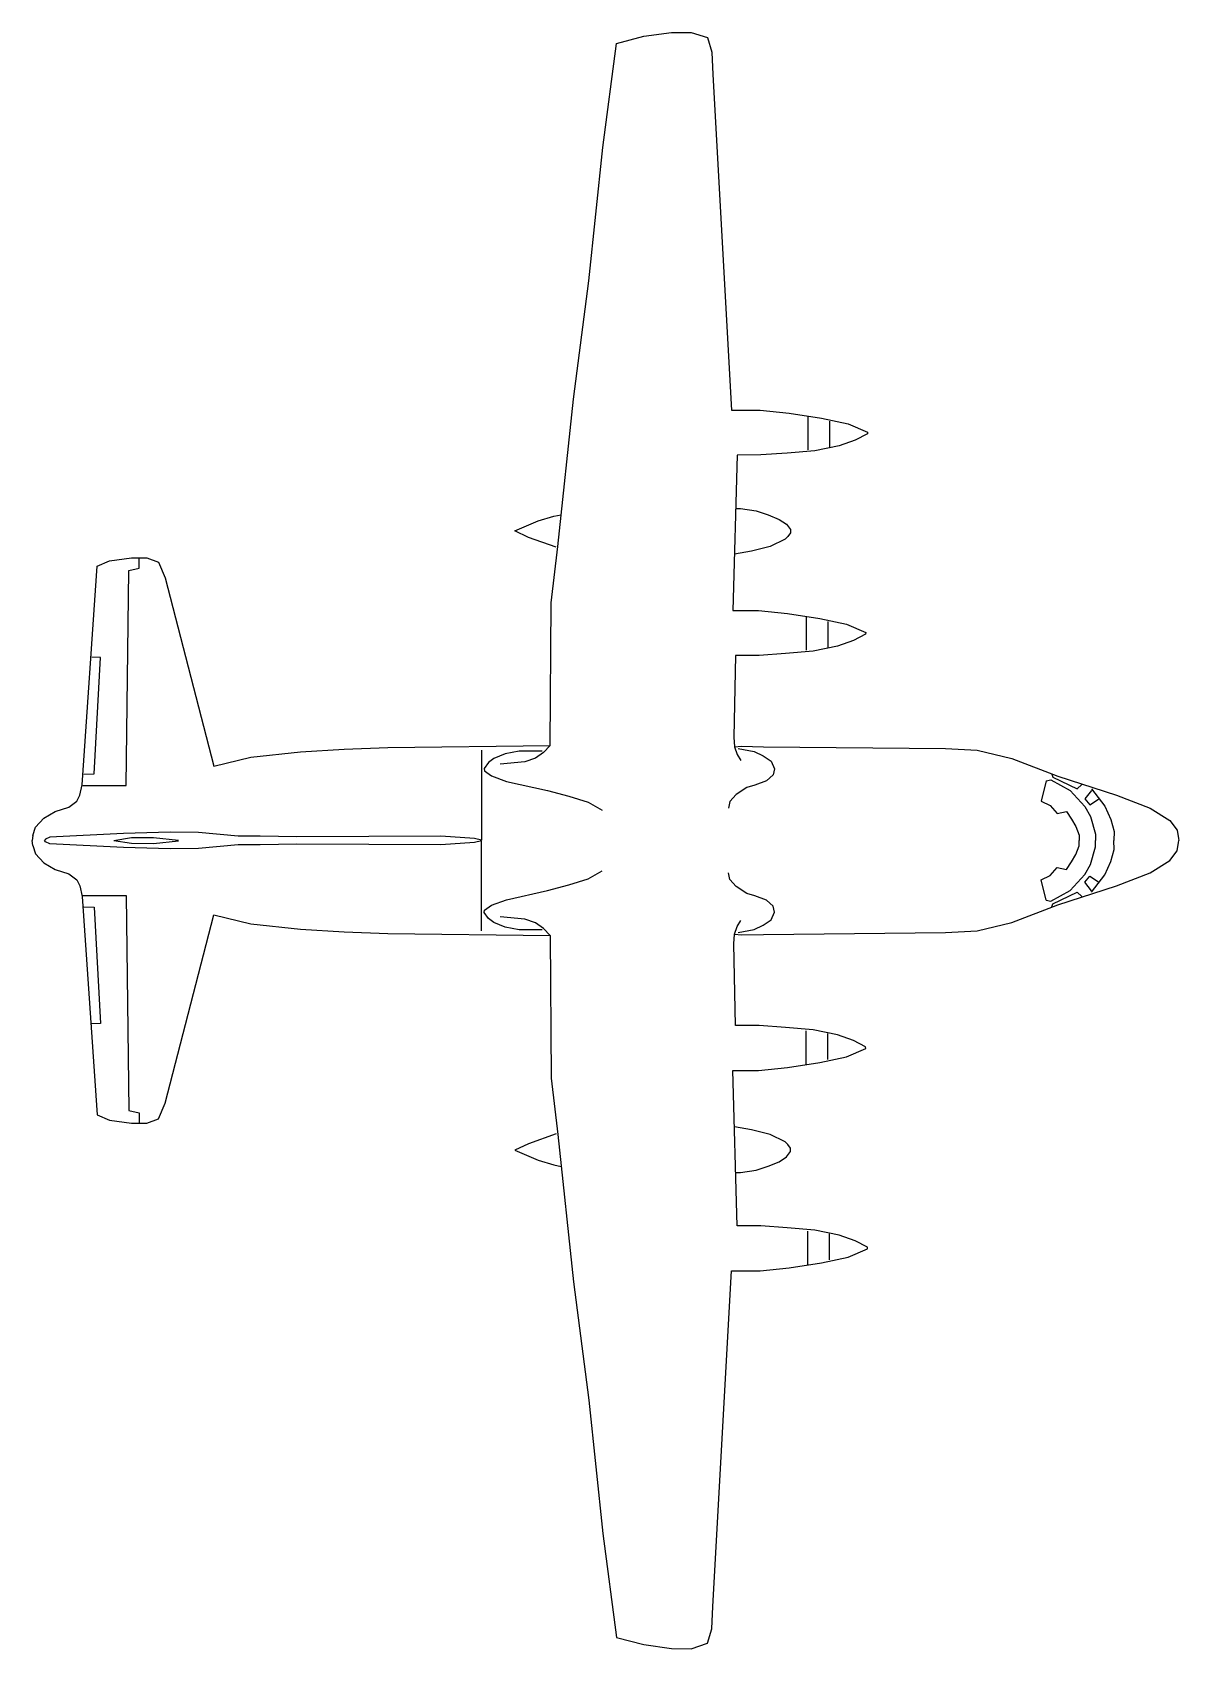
# Model space of a CAD drawing. Header units: millimetres. Extents: x -2944.4 to -2902.3, y 1590.7 to 1650.2.
import ezdxf

# ---------------------------------------------------------------- set-up
doc = ezdxf.new("R2010")
doc.units = ezdxf.units.MM
doc.header["$LTSCALE"] = 10
doc.layers.add('Aeronaves', color=2, linetype='Continuous')

msp = doc.modelspace()

# ---------------------------------------------------------------- linework, layer by layer
at = {"layer": 'Aeronaves'}
for p, q in [((-2922.959, 1649.756), (-2921.961, 1650.024)), ((-2921.961, 1650.024), (-2920.938, 1650.16)), ((-2920.938, 1650.16), (-2920.212, 1650.171)), ((-2920.212, 1650.171), (-2919.617, 1649.975)), ((-2919.617, 1649.975), (-2919.451, 1649.44)), ((-2923.464, 1645.933), (-2922.959, 1649.756)), ((-2919.451, 1649.44), (-2919.422, 1648.622)), ((-2919.422, 1648.622), (-2918.732, 1636.279)), ((-2923.982, 1641.029), (-2923.464, 1645.933)), ((-2924.544, 1636.678), (-2923.982, 1641.029)), ((-2925.118, 1631.262), (-2924.544, 1636.678)), ((-2918.732, 1636.275), (-2917.676, 1636.275)), ((-2917.676, 1636.275), (-2916.61, 1636.167)), ((-2916.61, 1636.167), (-2915.422, 1635.982)), ((-2915.92, 1636.036), (-2915.92, 1634.816)), ((-2915.422, 1635.982), (-2914.439, 1635.775)), ((-2915.124, 1635.874), (-2915.124, 1634.916)), ((-2914.439, 1635.775), (-2913.732, 1635.467)), ((-2914.181, 1635.173), (-2914.774, 1634.956)), ((-2913.736, 1635.398), (-2914.181, 1635.173)), ((-2913.732, 1635.467), (-2913.736, 1635.398)), ((-2918.52, 1634.621), (-2918.688, 1628.909)), ((-2917.653, 1634.624), (-2918.52, 1634.621)), ((-2916.68, 1634.689), (-2917.653, 1634.624)), ((-2915.665, 1634.779), (-2916.68, 1634.689)), ((-2914.774, 1634.956), (-2915.665, 1634.779)), ((-2918.577, 1632.661), (-2918.405, 1632.657)), ((-2918.405, 1632.657), (-2917.826, 1632.569)), ((-2926.696, 1631.829), (-2925.847, 1632.204)), ((-2925.847, 1632.204), (-2925.27, 1632.375)), ((-2925.27, 1632.375), (-2924.994, 1632.429)), ((-2917.826, 1632.569), (-2917.381, 1632.426)), ((-2917.381, 1632.426), (-2916.98, 1632.257)), ((-2916.98, 1632.257), (-2916.706, 1632.077)), ((-2916.706, 1632.077), (-2916.562, 1631.888)), ((-2926.2, 1631.595), (-2926.696, 1631.829)), ((-2925.176, 1631.232), (-2926.2, 1631.595)), ((-2916.758, 1631.532), (-2917.307, 1631.258)), ((-2916.663, 1631.629), (-2916.758, 1631.532)), ((-2916.56, 1631.755), (-2916.663, 1631.629)), ((-2916.562, 1631.888), (-2916.56, 1631.755)), ((-2925.366, 1629.181), (-2925.118, 1631.262)), ((-2918.003, 1631.082), (-2918.627, 1630.98)), ((-2917.307, 1631.258), (-2918.003, 1631.082)), ((-2942.614, 1622.497), (-2942.066, 1630.529)), ((-2942.066, 1630.529), (-2941.605, 1630.729)), ((-2941.605, 1630.729), (-2940.805, 1630.843)), ((-2940.996, 1622.47), (-2940.902, 1630.377)), ((-2940.902, 1630.377), (-2940.523, 1630.461)), ((-2940.805, 1630.843), (-2940.235, 1630.842)), ((-2940.523, 1630.461), (-2940.524, 1630.824)), ((-2940.235, 1630.842), (-2939.805, 1630.678)), ((-2939.805, 1630.678), (-2939.564, 1630.11)), ((-2939.564, 1630.11), (-2937.772, 1623.184)), ((-2925.404, 1623.94), (-2925.366, 1629.181)), ((-2918.688, 1628.909), (-2917.739, 1628.905)), ((-2917.739, 1628.905), (-2916.674, 1628.797)), ((-2916.674, 1628.797), (-2915.485, 1628.612)), ((-2915.983, 1628.666), (-2915.983, 1627.446)), ((-2915.485, 1628.612), (-2914.502, 1628.405)), ((-2915.187, 1628.504), (-2915.187, 1627.546)), ((-2914.502, 1628.405), (-2913.795, 1628.097)), ((-2913.799, 1628.028), (-2914.244, 1627.803)), ((-2913.795, 1628.097), (-2913.799, 1628.028)), ((-2916.743, 1627.319), (-2917.716, 1627.254)), ((-2915.728, 1627.409), (-2916.743, 1627.319)), ((-2914.837, 1627.586), (-2915.728, 1627.409)), ((-2914.244, 1627.803), (-2914.837, 1627.586)), ((-2941.946, 1627.179), (-2942.26, 1627.186)), ((-2942.174, 1622.895), (-2941.946, 1627.179)), ((-2918.583, 1627.251), (-2918.646, 1624.246)), ((-2917.716, 1627.254), (-2918.583, 1627.251)), ((-2934.587, 1623.71), (-2932.98, 1623.808)), ((-2932.98, 1623.808), (-2931.37, 1623.86)), ((-2931.37, 1623.86), (-2925.404, 1623.94)), ((-2927.933, 1623.764), (-2927.933, 1620.459)), ((-2926.541, 1623.726), (-2927.053, 1623.637)), ((-2925.7, 1623.733), (-2926.541, 1623.726)), ((-2925.404, 1623.94), (-2925.65, 1623.675)), ((-2918.646, 1624.246), (-2918.619, 1623.891)), ((-2918.619, 1623.891), (-2918.364, 1623.909)), ((-2918.619, 1623.891), (-2918.519, 1623.611)), ((-2918.488, 1623.832), (-2917.9, 1623.714)), ((-2918.364, 1623.909), (-2917.555, 1623.895)), ((-2917.555, 1623.895), (-2910.862, 1623.829)), ((-2910.862, 1623.829), (-2909.698, 1623.762)), ((-2909.698, 1623.762), (-2908.419, 1623.462)), ((-2937.772, 1623.184), (-2936.411, 1623.507)), ((-2936.411, 1623.507), (-2934.587, 1623.71)), ((-2927.67, 1623.313), (-2927.826, 1623.097)), ((-2927.472, 1623.462), (-2927.67, 1623.313)), ((-2927.053, 1623.637), (-2927.472, 1623.462)), ((-2926.333, 1623.339), (-2927.241, 1623.248)), ((-2925.938, 1623.468), (-2926.333, 1623.339)), ((-2925.65, 1623.675), (-2925.938, 1623.468)), ((-2918.519, 1623.611), (-2918.387, 1623.389)), ((-2917.9, 1623.714), (-2917.57, 1623.554)), ((-2917.57, 1623.554), (-2917.276, 1623.361)), ((-2917.276, 1623.361), (-2917.146, 1623.083)), ((-2908.419, 1623.462), (-2906.724, 1622.813)), ((-2942.553, 1622.882), (-2942.174, 1622.895)), ((-2927.826, 1623.097), (-2927.818, 1623.007)), ((-2927.818, 1623.007), (-2927.555, 1622.823)), ((-2927.555, 1622.823), (-2927.006, 1622.62)), ((-2927.006, 1622.62), (-2925.496, 1622.277)), ((-2917.447, 1622.636), (-2917.88, 1622.483)), ((-2917.204, 1622.861), (-2917.447, 1622.636)), ((-2917.146, 1623.083), (-2917.204, 1622.861)), ((-2907.155, 1622.637), (-2907.348, 1621.894)), ((-2907.155, 1622.637), (-2906.993, 1622.677)), ((-2906.993, 1622.677), (-2906.276, 1622.286)), ((-2906.955, 1622.881), (-2906.909, 1622.771)), ((-2906.909, 1622.771), (-2906.024, 1622.349)), ((-2906.724, 1622.813), (-2904.567, 1622.111)), ((-2942.817, 1621.886), (-2942.703, 1622.109)), ((-2942.703, 1622.109), (-2942.614, 1622.497)), ((-2942.595, 1622.47), (-2940.996, 1622.47)), ((-2925.496, 1622.277), (-2924.712, 1622.069)), ((-2924.712, 1622.069), (-2924.01, 1621.848)), ((-2918.558, 1622.137), (-2918.789, 1621.88)), ((-2918.172, 1622.392), (-2918.558, 1622.137)), ((-2917.88, 1622.483), (-2918.172, 1622.392)), ((-2906.276, 1622.286), (-2905.737, 1621.694)), ((-2906.024, 1622.349), (-2905.851, 1622.509)), ((-2905.496, 1622.289), (-2905.739, 1621.975)), ((-2905.739, 1621.975), (-2905.557, 1621.753)), ((-2905.557, 1621.753), (-2905.232, 1621.968)), ((-2905.493, 1622.347), (-2904.995, 1621.705)), ((-2904.567, 1622.111), (-2903.336, 1621.629)), ((-2944.025, 1621.266), (-2943.605, 1621.512)), ((-2943.605, 1621.512), (-2943.105, 1621.673)), ((-2943.105, 1621.673), (-2942.817, 1621.886)), ((-2924.01, 1621.848), (-2923.488, 1621.554)), ((-2918.789, 1621.88), (-2918.842, 1621.629)), ((-2907.348, 1621.894), (-2907.017, 1621.736)), ((-2907.017, 1621.736), (-2906.752, 1621.435)), ((-2906.752, 1621.435), (-2906.41, 1621.51)), ((-2906.41, 1621.51), (-2906.227, 1621.231)), ((-2905.737, 1621.694), (-2905.53, 1621.332)), ((-2904.995, 1621.705), (-2904.775, 1621.22)), ((-2903.336, 1621.629), (-2902.608, 1621.177)), ((-2944.431, 1620.624), (-2944.334, 1620.931)), ((-2944.334, 1620.931), (-2944.025, 1621.266)), ((-2906.227, 1621.231), (-2906.065, 1620.958)), ((-2906.065, 1620.958), (-2905.948, 1620.637)), ((-2905.53, 1621.332), (-2905.35, 1620.675)), ((-2904.775, 1621.22), (-2904.661, 1620.774)), ((-2904.661, 1620.774), (-2904.668, 1620.444)), ((-2902.608, 1621.177), (-2902.346, 1620.823)), ((-2902.346, 1620.823), (-2902.292, 1620.519)), ((-2944.431, 1620.624), (-2944.449, 1620.442)), ((-2944.431, 1620.263), (-2944.449, 1620.446)), ((-2944.431, 1620.263), (-2944.334, 1619.957)), ((-2943.97, 1620.49), (-2944.001, 1620.442)), ((-2943.97, 1620.397), (-2944.001, 1620.446)), ((-2943.801, 1620.565), (-2943.97, 1620.49)), ((-2943.801, 1620.323), (-2943.97, 1620.397)), ((-2941.09, 1620.702), (-2943.801, 1620.565)), ((-2941.09, 1620.186), (-2943.801, 1620.323)), ((-2941.451, 1620.446), (-2940.807, 1620.548)), ((-2941.451, 1620.442), (-2940.807, 1620.34)), ((-2939.381, 1620.746), (-2941.09, 1620.702)), ((-2939.381, 1620.142), (-2941.09, 1620.186)), ((-2940.807, 1620.548), (-2939.991, 1620.55)), ((-2940.807, 1620.34), (-2939.991, 1620.338)), ((-2939.991, 1620.55), (-2939.075, 1620.462)), ((-2939.991, 1620.338), (-2939.075, 1620.426)), ((-2938.343, 1620.734), (-2939.381, 1620.746)), ((-2938.343, 1620.153), (-2939.381, 1620.142)), ((-2936.873, 1620.605), (-2938.343, 1620.734)), ((-2936.873, 1620.282), (-2938.343, 1620.153)), ((-2936.068, 1620.609), (-2936.873, 1620.605)), ((-2936.068, 1620.279), (-2936.873, 1620.282)), ((-2934.718, 1620.581), (-2936.068, 1620.609)), ((-2934.718, 1620.306), (-2936.068, 1620.279)), ((-2929.429, 1620.602), (-2934.718, 1620.581)), ((-2929.429, 1620.286), (-2934.718, 1620.306)), ((-2928.189, 1620.519), (-2929.429, 1620.602)), ((-2928.189, 1620.369), (-2929.429, 1620.286)), ((-2927.933, 1620.459), (-2928.189, 1620.519)), ((-2927.933, 1620.428), (-2928.189, 1620.369)), ((-2927.933, 1617.124), (-2927.933, 1620.428)), ((-2906.065, 1619.929), (-2905.948, 1620.251)), ((-2905.948, 1620.637), (-2905.948, 1620.442)), ((-2905.948, 1620.251), (-2905.948, 1620.446)), ((-2905.53, 1619.556), (-2905.35, 1620.213)), ((-2905.35, 1620.675), (-2905.35, 1620.442)), ((-2905.35, 1620.213), (-2905.35, 1620.446)), ((-2904.661, 1620.114), (-2904.668, 1620.444)), ((-2902.346, 1620.064), (-2902.292, 1620.369)), ((-2902.292, 1620.519), (-2902.285, 1620.444)), ((-2902.292, 1620.369), (-2902.285, 1620.444)), ((-2944.334, 1619.957), (-2944.025, 1619.621)), ((-2944.025, 1619.621), (-2943.605, 1619.376)), ((-2906.41, 1619.377), (-2906.227, 1619.657)), ((-2906.227, 1619.657), (-2906.065, 1619.929)), ((-2904.995, 1619.182), (-2904.775, 1619.668)), ((-2904.775, 1619.668), (-2904.661, 1620.114)), ((-2903.336, 1619.259), (-2902.608, 1619.71)), ((-2902.608, 1619.71), (-2902.346, 1620.064)), ((-2943.605, 1619.376), (-2943.105, 1619.215)), ((-2943.105, 1619.215), (-2942.817, 1619.002)), ((-2942.817, 1619.002), (-2942.703, 1618.779)), ((-2924.712, 1618.818), (-2924.01, 1619.039)), ((-2924.01, 1619.039), (-2923.488, 1619.333)), ((-2918.789, 1619.008), (-2918.842, 1619.258)), ((-2918.558, 1618.75), (-2918.789, 1619.008)), ((-2907.348, 1618.993), (-2907.017, 1619.151)), ((-2907.155, 1618.25), (-2907.348, 1618.993)), ((-2907.017, 1619.151), (-2906.752, 1619.453)), ((-2906.752, 1619.453), (-2906.41, 1619.377)), ((-2906.276, 1618.601), (-2905.737, 1619.194)), ((-2905.739, 1618.913), (-2905.557, 1619.135)), ((-2905.737, 1619.194), (-2905.53, 1619.556)), ((-2905.557, 1619.135), (-2905.232, 1618.92)), ((-2905.493, 1618.54), (-2904.995, 1619.182)), ((-2904.567, 1618.776), (-2903.336, 1619.259)), ((-2942.703, 1618.779), (-2942.614, 1618.39)), ((-2942.614, 1618.39), (-2942.066, 1610.358)), ((-2942.595, 1618.417), (-2940.996, 1618.417)), ((-2940.996, 1618.417), (-2940.902, 1610.511)), ((-2927.006, 1618.267), (-2925.496, 1618.61)), ((-2925.496, 1618.61), (-2924.712, 1618.818)), ((-2918.172, 1618.496), (-2918.558, 1618.75)), ((-2917.88, 1618.405), (-2918.172, 1618.496)), ((-2917.447, 1618.251), (-2917.88, 1618.405)), ((-2906.993, 1618.211), (-2906.276, 1618.601)), ((-2906.909, 1618.116), (-2906.024, 1618.538)), ((-2906.724, 1618.075), (-2904.567, 1618.776)), ((-2906.024, 1618.538), (-2905.851, 1618.378)), ((-2905.496, 1618.598), (-2905.739, 1618.913)), ((-2942.553, 1618.006), (-2942.174, 1617.992)), ((-2942.174, 1617.992), (-2941.946, 1613.708)), ((-2927.826, 1617.79), (-2927.818, 1617.881)), ((-2927.67, 1617.575), (-2927.826, 1617.79)), ((-2927.818, 1617.881), (-2927.555, 1618.064)), ((-2927.555, 1618.064), (-2927.006, 1618.267)), ((-2917.204, 1618.027), (-2917.447, 1618.251)), ((-2917.276, 1617.526), (-2917.146, 1617.805)), ((-2917.146, 1617.805), (-2917.204, 1618.027)), ((-2908.419, 1617.425), (-2906.724, 1618.075)), ((-2907.155, 1618.25), (-2906.993, 1618.211)), ((-2906.955, 1618.006), (-2906.909, 1618.116)), ((-2939.564, 1610.778), (-2937.772, 1617.704)), ((-2937.772, 1617.704), (-2936.411, 1617.381)), ((-2936.411, 1617.381), (-2934.587, 1617.178)), ((-2927.472, 1617.426), (-2927.67, 1617.575)), ((-2927.053, 1617.251), (-2927.472, 1617.426)), ((-2926.333, 1617.549), (-2927.241, 1617.639)), ((-2926.541, 1617.161), (-2927.053, 1617.251)), ((-2925.938, 1617.42), (-2926.333, 1617.549)), ((-2925.65, 1617.212), (-2925.938, 1617.42)), ((-2925.404, 1616.947), (-2925.65, 1617.212)), ((-2918.619, 1616.996), (-2918.519, 1617.276)), ((-2918.519, 1617.276), (-2918.387, 1617.499)), ((-2917.9, 1617.174), (-2917.57, 1617.334)), ((-2917.57, 1617.334), (-2917.276, 1617.526)), ((-2909.698, 1617.126), (-2908.419, 1617.425)), ((-2934.587, 1617.178), (-2932.98, 1617.08)), ((-2932.98, 1617.08), (-2931.37, 1617.028)), ((-2931.37, 1617.028), (-2925.404, 1616.947)), ((-2925.7, 1617.155), (-2926.541, 1617.161)), ((-2925.404, 1616.947), (-2925.366, 1611.707)), ((-2918.646, 1616.641), (-2918.619, 1616.996)), ((-2918.583, 1613.637), (-2918.646, 1616.641)), ((-2918.619, 1616.996), (-2918.364, 1616.979)), ((-2918.488, 1617.056), (-2917.9, 1617.174)), ((-2918.364, 1616.979), (-2917.555, 1616.992)), ((-2917.555, 1616.992), (-2910.862, 1617.059)), ((-2910.862, 1617.059), (-2909.698, 1617.126)), ((-2941.946, 1613.708), (-2942.26, 1613.701)), ((-2917.716, 1613.634), (-2918.583, 1613.637)), ((-2916.743, 1613.569), (-2917.716, 1613.634)), ((-2915.728, 1613.478), (-2916.743, 1613.569)), ((-2915.983, 1612.222), (-2915.983, 1613.441)), ((-2914.837, 1613.301), (-2915.728, 1613.478)), ((-2915.187, 1612.384), (-2915.187, 1613.342)), ((-2914.244, 1613.084), (-2914.837, 1613.301)), ((-2913.799, 1612.86), (-2914.244, 1613.084)), ((-2915.485, 1612.276), (-2914.502, 1612.482)), ((-2914.502, 1612.482), (-2913.795, 1612.79)), ((-2913.795, 1612.79), (-2913.799, 1612.86)), ((-2918.688, 1611.979), (-2917.739, 1611.983)), ((-2918.52, 1606.267), (-2918.688, 1611.979)), ((-2917.739, 1611.983), (-2916.674, 1612.09)), ((-2916.674, 1612.09), (-2915.485, 1612.276)), ((-2925.366, 1611.707), (-2925.118, 1609.626)), ((-2939.805, 1610.209), (-2939.564, 1610.778)), ((-2942.066, 1610.358), (-2941.605, 1610.158)), ((-2941.605, 1610.158), (-2940.805, 1610.045)), ((-2940.902, 1610.511), (-2940.523, 1610.427)), ((-2940.805, 1610.045), (-2940.235, 1610.046)), ((-2940.523, 1610.427), (-2940.524, 1610.064)), ((-2940.235, 1610.046), (-2939.805, 1610.209)), ((-2925.176, 1609.656), (-2926.2, 1609.292)), ((-2925.118, 1609.626), (-2924.544, 1604.21)), ((-2918.003, 1609.806), (-2918.627, 1609.907)), ((-2917.307, 1609.629), (-2918.003, 1609.806)), ((-2916.758, 1609.355), (-2917.307, 1609.629)), ((-2926.2, 1609.292), (-2926.696, 1609.058)), ((-2926.696, 1609.058), (-2925.847, 1608.684)), ((-2916.663, 1609.259), (-2916.758, 1609.355)), ((-2916.706, 1608.811), (-2916.562, 1609)), ((-2916.56, 1609.132), (-2916.663, 1609.259)), ((-2916.562, 1609), (-2916.56, 1609.132)), ((-2925.847, 1608.684), (-2925.27, 1608.512)), ((-2925.27, 1608.512), (-2924.994, 1608.458)), ((-2918.405, 1608.231), (-2917.826, 1608.319)), ((-2917.826, 1608.319), (-2917.381, 1608.461)), ((-2917.381, 1608.461), (-2916.98, 1608.63)), ((-2916.98, 1608.63), (-2916.706, 1608.811)), ((-2918.577, 1608.227), (-2918.405, 1608.231)), ((-2917.653, 1606.264), (-2918.52, 1606.267)), ((-2916.68, 1606.199), (-2917.653, 1606.264)), ((-2915.665, 1606.108), (-2916.68, 1606.199)), ((-2915.92, 1604.852), (-2915.92, 1606.071)), ((-2914.774, 1605.931), (-2915.665, 1606.108)), ((-2915.124, 1605.014), (-2915.124, 1605.972)), ((-2914.181, 1605.714), (-2914.774, 1605.931)), ((-2914.439, 1605.112), (-2913.732, 1605.42)), ((-2913.736, 1605.49), (-2914.181, 1605.714)), ((-2913.732, 1605.42), (-2913.736, 1605.49)), ((-2917.676, 1604.613), (-2916.61, 1604.72)), ((-2916.61, 1604.72), (-2915.422, 1604.906)), ((-2915.422, 1604.906), (-2914.439, 1605.112)), ((-2924.544, 1604.21), (-2923.982, 1599.859)), ((-2919.422, 1592.265), (-2918.732, 1604.609)), ((-2918.732, 1604.613), (-2917.676, 1604.613)), ((-2923.982, 1599.859), (-2923.464, 1594.955)), ((-2923.464, 1594.955), (-2922.959, 1591.132)), ((-2919.451, 1591.448), (-2919.422, 1592.265)), ((-2922.959, 1591.132), (-2921.961, 1590.864)), ((-2919.617, 1590.913), (-2919.451, 1591.448)), ((-2921.961, 1590.864), (-2920.938, 1590.728)), ((-2920.938, 1590.728), (-2920.212, 1590.716)), ((-2920.212, 1590.716), (-2919.617, 1590.913))]:
    msp.add_line(p, q, dxfattribs=at)

doc.saveas('drawing.dxf')
